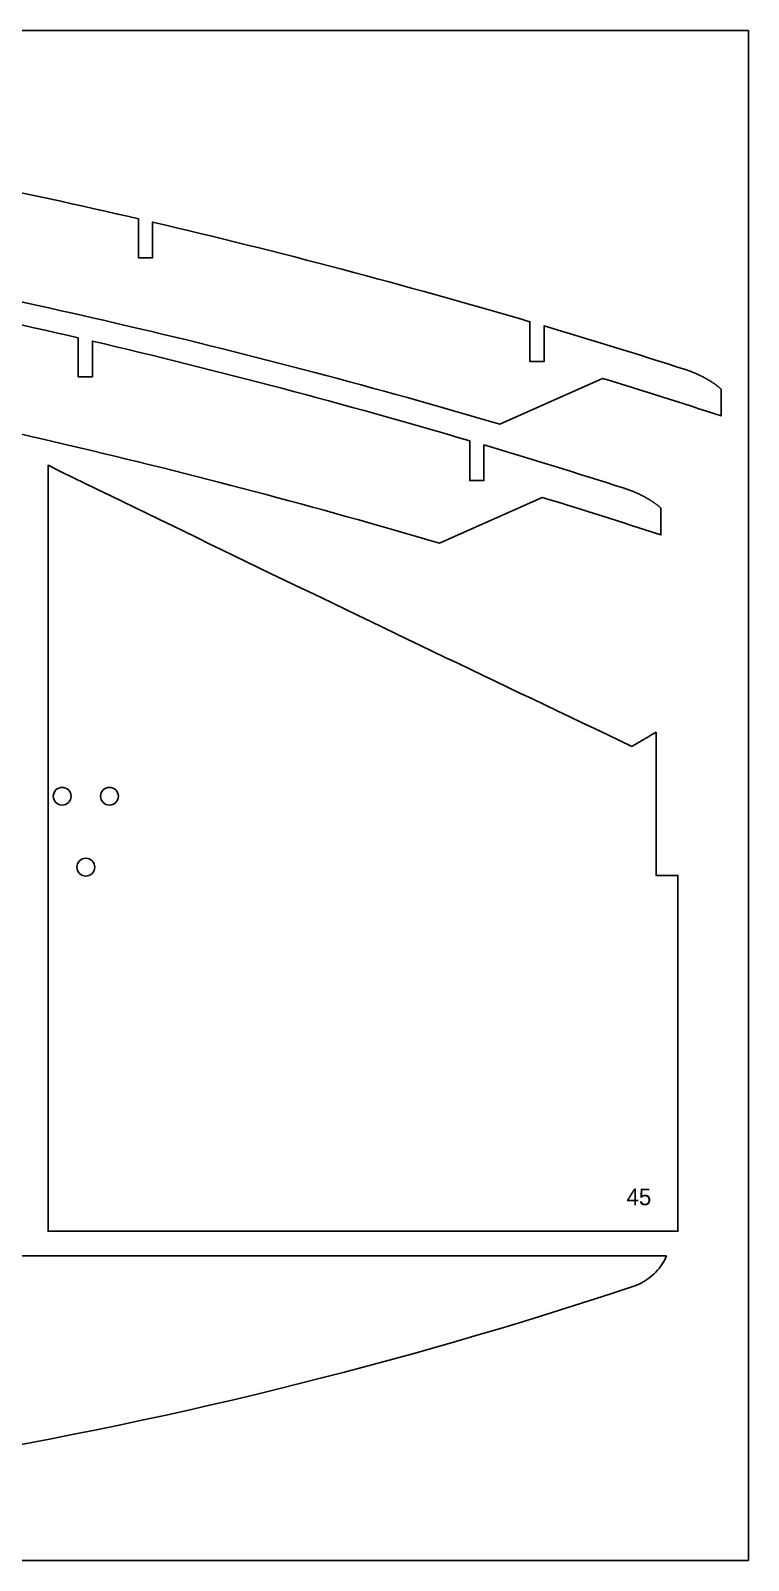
# Model space of a CAD drawing. Header units: inches. Extents: x -1244 to -570, y -2074 to -1714.
# Drawn here: x -1101.67 to -1081.5, y -2004.53 to -1961.53 of the extents above; entities that cross this region are included whole.
import ezdxf

# ---------------------------------------------------------------- set-up
doc = ezdxf.new("R2010")
doc.units = ezdxf.units.IN
doc.header["$LTSCALE"] = 0.1
doc.header["$MEASUREMENT"] = 0
doc.layers.add('cockpit', color=1, linetype='Continuous', lineweight=20)
doc.layers.add('pic', color=1, linetype='Continuous')

msp = doc.modelspace()

# ---------------------------------------------------------------- linework, layer by layer
at = {"color": 7, "linetype": 'Continuous', "lineweight": 25}
msp.add_line((-1083.79924, -1995.96962), (-1125.84456, -1995.96962), dxfattribs=at)
for points in [[(-1109.16817, -1967.72415, -0.01309234), (-1099.32206, -1969.73893), (-1098.92822, -1969.83076, -0.01406287), (-1088.49134, -1972.5877), (-1085.60481, -1971.30154, -0.00448816), (-1082.26766, -1972.35672), (-1082.26766, -1971.6022), (-1082.27464, -1971.59616), (-1082.28165, -1971.59015), (-1082.28869, -1971.58417), (-1082.29575, -1971.57821), (-1082.30284, -1971.57229), (-1082.30995, -1971.56639), (-1082.31709, -1971.56052), (-1082.32426, -1971.55468), (-1082.33144, -1971.54887), (-1082.33866, -1971.54308), (-1082.34589, -1971.53733), (-1082.35315, -1971.5316), (-1082.36044, -1971.5259), (-1082.36774, -1971.52023), (-1082.37508, -1971.51458), (-1082.38243, -1971.50897), (-1082.38981, -1971.50338), (-1082.39721, -1971.49782), (-1082.40463, -1971.49228), (-1082.41208, -1971.48678), (-1082.41954, -1971.4813), (-1082.42703, -1971.47585), (-1082.43454, -1971.47043), (-1082.44207, -1971.46503), (-1082.44963, -1971.45966), (-1082.4572, -1971.45432), (-1082.4648, -1971.44901), (-1082.47241, -1971.44372), (-1082.48005, -1971.43846), (-1082.4877, -1971.43323), (-1082.49538, -1971.42803), (-1082.50308, -1971.42285), (-1082.51079, -1971.4177), (-1082.51852, -1971.41257), (-1082.52628, -1971.40748), (-1082.53405, -1971.40241), (-1082.54184, -1971.39736), (-1082.54965, -1971.39234), (-1082.55748, -1971.38735), (-1082.56532, -1971.38239), (-1082.57318, -1971.37745), (-1082.58106, -1971.37254), (-1082.58896, -1971.36766), (-1082.59688, -1971.3628), (-1082.60481, -1971.35797), (-1082.61276, -1971.35316), (-1082.62072, -1971.34838), (-1082.6287, -1971.34363), (-1082.6367, -1971.3389), (-1082.64471, -1971.3342), (-1082.65274, -1971.32952), (-1082.66078, -1971.32487), (-1082.66884, -1971.32025), (-1082.67691, -1971.31565), (-1082.685, -1971.31108), (-1082.6931, -1971.30653), (-1082.70122, -1971.30201), (-1082.70935, -1971.29751), (-1082.71749, -1971.29304), (-1082.72565, -1971.2886), (-1082.73382, -1971.28418), (-1082.74201, -1971.27978), (-1082.7502, -1971.27542), (-1082.75841, -1971.27107), (-1082.76664, -1971.26675), (-1082.77487, -1971.26246), (-1082.78312, -1971.25819), (-1082.79138, -1971.25395), (-1082.79965, -1971.24973), (-1082.80793, -1971.24554), (-1082.81622, -1971.24137), (-1082.82452, -1971.23723), (-1082.83284, -1971.23311), (-1082.84116, -1971.22901), (-1082.8495, -1971.22494), (-1082.85784, -1971.2209), (-1082.8662, -1971.21688), (-1082.87456, -1971.21288), (-1082.88294, -1971.20891), (-1082.89132, -1971.20496), (-1082.89971, -1971.20104), (-1082.90812, -1971.19714), (-1082.91653, -1971.19326), (-1082.92494, -1971.18941), (-1082.93337, -1971.18559), (-1082.9418, -1971.18178), (-1082.95025, -1971.17801), (-1082.9587, -1971.17425), (-1082.96715, -1971.17052), (-1082.97562, -1971.16681), (-1082.98409, -1971.16313), (-1082.98832, -1971.1613), (-1082.9926, -1971.15945), (-1083.00116, -1971.15578), (-1083.00974, -1971.15214), (-1083.01832, -1971.14852), (-1083.02692, -1971.14492), (-1083.03552, -1971.14134), (-1083.04413, -1971.13779), (-1083.05276, -1971.13426), (-1083.06139, -1971.13076), (-1083.07004, -1971.12727), (-1083.07869, -1971.12382), (-1083.08735, -1971.12038), (-1083.09603, -1971.11697), (-1083.10471, -1971.11358), (-1083.1134, -1971.11021), (-1083.1221, -1971.10687), (-1083.13081, -1971.10355), (-1083.13953, -1971.10026), (-1083.14826, -1971.09699), (-1083.15699, -1971.09374), (-1083.16574, -1971.09051), (-1083.17449, -1971.08731), (-1083.18325, -1971.08413), (-1083.19202, -1971.08098), (-1083.2008, -1971.07785), (-1083.20959, -1971.07474), (-1083.21838, -1971.07165), (-1083.22719, -1971.06859), (-1083.236, -1971.06556), (-1083.24481, -1971.06254), (-1083.25364, -1971.05955), (-1083.26247, -1971.05658), (-1083.27131, -1971.05364), (-1083.28016, -1971.05072), (-1083.28901, -1971.04782), (-1083.29788, -1971.04495), (-1083.30674, -1971.0421, 0.00528386), (-1087.2439, -1969.82813), (-1087.2439, -1970.82813), (-1087.6439, -1970.82813), (-1087.6439, -1969.70988, 0.01406287), (-1098.2439, -1966.90985), (-1098.2439, -1967.90985), (-1098.6439, -1967.90985), (-1098.6439, -1966.81658, 0.01309234), (-1108.6439, -1964.77031)], [(-1110.85907, -1971.06996, -0.01309234), (-1101.01296, -1973.08474), (-1100.61912, -1973.17657, -0.01406287), (-1090.18224, -1975.93351), (-1087.29571, -1974.64735, -0.00448816), (-1083.95856, -1975.70253), (-1083.95856, -1974.94801), (-1083.96554, -1974.94197), (-1083.97255, -1974.93596), (-1083.97959, -1974.92998), (-1083.98665, -1974.92402), (-1083.99374, -1974.9181), (-1084.00085, -1974.9122), (-1084.00799, -1974.90633), (-1084.01516, -1974.90049), (-1084.02234, -1974.89468), (-1084.02956, -1974.88889), (-1084.03679, -1974.88313), (-1084.04405, -1974.87741), (-1084.05134, -1974.87171), (-1084.05864, -1974.86603), (-1084.06598, -1974.86039), (-1084.07333, -1974.85477), (-1084.08071, -1974.84919), (-1084.08811, -1974.84362), (-1084.09553, -1974.83809), (-1084.10298, -1974.83259), (-1084.11044, -1974.82711), (-1084.11793, -1974.82166), (-1084.12544, -1974.81623), (-1084.13297, -1974.81084), (-1084.14053, -1974.80547), (-1084.1481, -1974.80013), (-1084.1557, -1974.79482), (-1084.16331, -1974.78953), (-1084.17095, -1974.78427), (-1084.1786, -1974.77904), (-1084.18628, -1974.77383), (-1084.19398, -1974.76866), (-1084.20169, -1974.76351), (-1084.20942, -1974.75838), (-1084.21718, -1974.75328), (-1084.22495, -1974.74821), (-1084.23274, -1974.74317), (-1084.24055, -1974.73815), (-1084.24838, -1974.73316), (-1084.25622, -1974.7282), (-1084.26408, -1974.72326), (-1084.27196, -1974.71835), (-1084.27986, -1974.71346), (-1084.28778, -1974.70861), (-1084.29571, -1974.70377), (-1084.30366, -1974.69897), (-1084.31162, -1974.69419), (-1084.3196, -1974.68943), (-1084.3276, -1974.68471), (-1084.33561, -1974.68), (-1084.34364, -1974.67533), (-1084.35168, -1974.67068), (-1084.35974, -1974.66606), (-1084.36781, -1974.66146), (-1084.3759, -1974.65688), (-1084.384, -1974.65234), (-1084.39212, -1974.64782), (-1084.40025, -1974.64332), (-1084.40839, -1974.63885), (-1084.41655, -1974.63441), (-1084.42472, -1974.62999), (-1084.43291, -1974.62559), (-1084.4411, -1974.62122), (-1084.44931, -1974.61688), (-1084.45754, -1974.61256), (-1084.46577, -1974.60827), (-1084.47402, -1974.604), (-1084.48228, -1974.59976), (-1084.49055, -1974.59554), (-1084.49883, -1974.59135), (-1084.50712, -1974.58718), (-1084.51542, -1974.58303), (-1084.52374, -1974.57891), (-1084.53206, -1974.57482), (-1084.5404, -1974.57075), (-1084.54874, -1974.56671), (-1084.5571, -1974.56268), (-1084.56546, -1974.55869), (-1084.57384, -1974.55472), (-1084.58222, -1974.55077), (-1084.59062, -1974.54685), (-1084.59902, -1974.54295), (-1084.60743, -1974.53907), (-1084.61584, -1974.53522), (-1084.62427, -1974.53139), (-1084.6327, -1974.52759), (-1084.64115, -1974.52381), (-1084.6496, -1974.52006), (-1084.65805, -1974.51633), (-1084.66652, -1974.51262), (-1084.67499, -1974.50894), (-1084.67922, -1974.5071), (-1084.6835, -1974.50526), (-1084.69206, -1974.50159), (-1084.70064, -1974.49795), (-1084.70922, -1974.49432), (-1084.71782, -1974.49073), (-1084.72642, -1974.48715), (-1084.73503, -1974.4836), (-1084.74366, -1974.48007), (-1084.75229, -1974.47656), (-1084.76094, -1974.47308), (-1084.76959, -1974.46962), (-1084.77825, -1974.46619), (-1084.78693, -1974.46278), (-1084.79561, -1974.45939), (-1084.8043, -1974.45602), (-1084.813, -1974.45268), (-1084.82171, -1974.44936), (-1084.83043, -1974.44607), (-1084.83916, -1974.44279), (-1084.84789, -1974.43955), (-1084.85664, -1974.43632), (-1084.86539, -1974.43312), (-1084.87415, -1974.42994), (-1084.88292, -1974.42679), (-1084.8917, -1974.42365), (-1084.90049, -1974.42055), (-1084.90928, -1974.41746), (-1084.91809, -1974.4144), (-1084.9269, -1974.41136), (-1084.93571, -1974.40835), (-1084.94454, -1974.40536), (-1084.95337, -1974.40239), (-1084.96221, -1974.39945), (-1084.97106, -1974.39653), (-1084.97991, -1974.39363), (-1084.98878, -1974.39076), (-1084.99764, -1974.3879, 0.00528386), (-1088.9348, -1973.17394), (-1088.9348, -1974.17394), (-1089.3348, -1974.17394), (-1089.3348, -1973.05569, 0.01406287), (-1099.9348, -1970.25566), (-1099.9348, -1971.25566), (-1100.3348, -1971.25566), (-1100.3348, -1970.16239, 0.01309234), (-1110.3348, -1968.11612)]]:
    msp.add_lwpolyline(points, format="xyb", dxfattribs=at)
msp.add_lwpolyline([(-1084.09669, -1981.24576), (-1084.09669, -1985.27234), (-1083.48269, -1985.27234), (-1083.48269, -1995.27234), (-1101.18269, -1995.27234), (-1101.18269, -1973.74543), (-1100.83446, -1973.91533), (-1100.4862, -1974.08515), (-1100.1379, -1974.2549), (-1099.78956, -1974.42456), (-1099.44119, -1974.59415), (-1099.09277, -1974.76365), (-1098.74432, -1974.93308), (-1098.39583, -1975.10243), (-1098.0473, -1975.2717), (-1097.69873, -1975.44089), (-1097.35012, -1975.61), (-1097.00147, -1975.77903), (-1096.65279, -1975.94798), (-1096.30406, -1976.11685), (-1095.9553, -1976.28564), (-1095.6065, -1976.45435), (-1095.25766, -1976.62298), (-1094.90878, -1976.79153), (-1094.55987, -1976.96001), (-1094.21091, -1977.1284), (-1093.86192, -1977.29672), (-1093.51289, -1977.46496), (-1093.16383, -1977.63312), (-1092.81472, -1977.80121), (-1092.46558, -1977.96921), (-1092.11641, -1978.13714), (-1091.76719, -1978.305), (-1091.41794, -1978.47278), (-1091.06865, -1978.64048), (-1090.71933, -1978.8081), (-1090.36997, -1978.97565), (-1090.02057, -1979.14313), (-1089.67114, -1979.31053), (-1089.32168, -1979.47785), (-1088.97217, -1979.64511), (-1088.62264, -1979.81229), (-1088.27306, -1979.97939), (-1087.92346, -1980.14642), (-1087.57381, -1980.31338), (-1087.22414, -1980.48027), (-1086.87442, -1980.64709), (-1086.52468, -1980.81383), (-1086.1749, -1980.9805), (-1085.82509, -1981.1471), (-1085.47524, -1981.31363), (-1085.12536, -1981.48009), (-1084.77544, -1981.64648)], dxfattribs=at)
for centre in [(-1100.78585, -1983.04718), (-1099.45769, -1983.04718), (-1100.12177, -1985.04119)]:
    msp.add_circle(centre, 0.25, dxfattribs=at)
msp.add_arc((-1125.64505, -1873.96962), 129.486, 270, 288.4123811, dxfattribs=at)
for points, knots in [([(-1084.09669, -1981.24576), (-1084.17437, -1981.29162), (-1084.25204, -1981.33747), (-1084.32972, -1981.38333), (-1084.4783, -1981.47105), (-1084.62687, -1981.55876), (-1084.77545, -1981.64648)], [0, 0, 0, 0, 0.0068735567, 0.0068735567, 0.0068735567, 0.0200208087, 0.0200208087, 0.0200208087, 0.0200208087]), ([(-1084.74636, -1996.82694), (-1084.58848, -1996.77438), (-1084.43715, -1996.69573), (-1084.3034, -1996.59672), (-1084.16065, -1996.49104), (-1084.03418, -1996.35926), (-1083.93447, -1996.21228), (-1083.88249, -1996.13565), (-1083.83706, -1996.05414), (-1083.79924, -1995.96962)], [0, 0, 0, 0, 0.0126800394, 0.0126800394, 0.0126800394, 0.0262377657, 0.0262377657, 0.0262377657, 0.0332329056, 0.0332329056, 0.0332329056, 0.0332329056])]:
    msp.add_open_spline(points, degree=3, knots=knots, dxfattribs=at)
at = {"layer": 'pic', "color": 1}
msp.add_lwpolyline([(-1195.00188, -2004.52627), (-1081.50188, -2004.52627), (-1081.50188, -1961.52627), (-1195.00188, -1961.52627)], close=True, dxfattribs=at)

# ---------------------------------------------------------------- texts
at = {"layer": 'cockpit', "lineweight": 100}
msp.add_text('45', height=0.468379, dxfattribs=at).set_placement((-1084.92777, -1994.54342))

doc.saveas('drawing.dxf')
